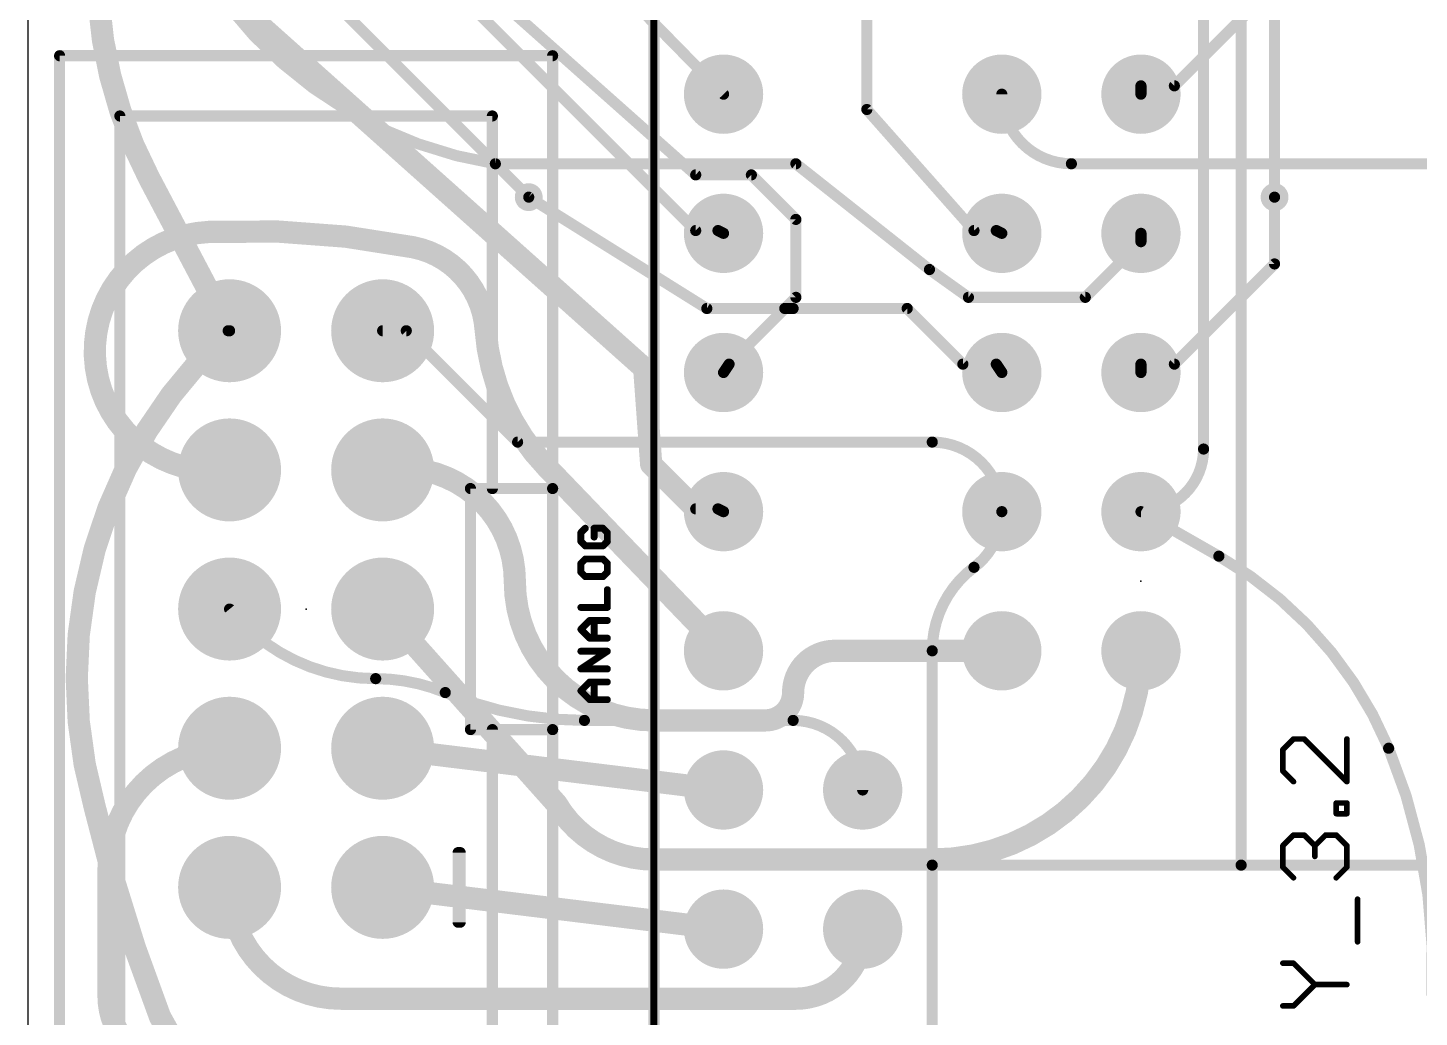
# Model space of a CAD drawing. Extents: x 0 to 40.9, y -0.1 to 59.7.
# Drawn here: x 0 to 25.4, y 9.82 to 27.88 of the extents above; entities that cross this region are included whole.
import ezdxf

# ---------------------------------------------------------------- set-up
doc = ezdxf.new("R2010")
doc.units = 0
for name, color, linetype in [('1', 22, 'CONTINUOUS'), ('16', 175, 'CONTINUOUS'), ('17', 82, 'CONTINUOUS'), ('18', 82, 'CONTINUOUS'), ('20', 7, 'CONTINUOUS'), ('21', 253, 'CONTINUOUS'), ('22', 253, 'CONTINUOUS'), ('23', 7, 'CONTINUOUS'), ('25', 253, 'CONTINUOUS'), ('51', 253, 'CONTINUOUS')]:
    doc.layers.add(name, color=color, linetype=linetype)

# ---------------------------------------------------------------- blocks, each defined once
blk = doc.blocks.new('RECT')
blk.add_solid([(-0.5, -0.5), (0.5, -0.5), (-0.5, 0.5), (0.5, 0.5)])
blk = doc.blocks.new('ROUNDP')
at = {"const_width": 0.5}
blk.add_lwpolyline([(0, -0.25, 1), (0, 0.25, 1), (0, -0.25)], format="xyb", dxfattribs=at)
blk = doc.blocks.new('ROUNDV')
at = {"const_width": 0.5}
blk.add_lwpolyline([(0, -0.25, 1), (0, 0.25, 1), (0, -0.25)], format="xyb", dxfattribs=at)

msp = doc.modelspace()

# ---------------------------------------------------------------- linework, layer by layer
at = {"layer": '1'}
for points, const_width in [([(3.8608, 32.512), (12.192, 24.1808)], 0.2032), ([(1.6256, 32.3088), (9.144, 24.7904)], 0.2032), ([(0.635, 31.1404), (11.2522, 21.6662)], 0.4064), ([(25.1968, 31.0896), (20.9296, 26.8224)], 0.2032), ([(8.5344, 28.448), (12.192, 25.1968)], 0.2032), ([(20.9296, 26.8224), (20.32, 26.8224)], 0.2032), ([(20.32, 26.8224), (20.32, 26.67)], 0.2032), ([(19.05, 25.4), (27.94, 25.4)], 0.2032), ([(12.192, 25.1968), (13.208, 25.1968)], 0.2032), ([(13.208, 25.1968), (14.0208, 24.384)], 0.2032), ([(22.7584, 24.7904), (22.7584, 23.5712)], 0.2032), ([(14.0208, 24.384), (14.0208, 22.9616)], 0.2032), ([(12.192, 24.1808), (12.5984, 24.1808)], 0.2032), ([(12.5984, 24.1808), (12.7, 24.13)], 0.2032), ([(22.7584, 23.5712), (20.9296, 21.7424)], 0.2032), ([(14.0208, 22.9616), (12.8016, 21.7424)], 0.2032), ([(11.2522, 21.6662), (11.3792, 19.9136)], 0.4064), ([(12.8016, 21.7424), (12.7, 21.59)], 0.2032), ([(20.9296, 21.7424), (20.32, 21.7424)], 0.2032), ([(20.32, 21.7424), (20.32, 21.59)], 0.2032), ([(12.7, 16.51), (9.4742, 19.8628)], 0.4064), ([(11.3792, 19.9136), (12.192, 19.1008)], 0.4064), ([(12.192, 19.1008), (12.5984, 19.1008)], 0.2032), ([(12.5984, 19.1008), (12.7, 19.05)], 0.2032), ([(20.32, 19.05), (21.7424, 18.2372)], 0.2032), ([(9.652, 13.716), (6.477, 17.272)], 0.4064), ([(17.78, 16.51), (14.732, 16.51)], 0.4064), ([(13.462, 15.24), (11.43, 15.24)], 0.4064), ([(1.4732, 10.2108), (1.4732, 12.5222)], 0.4064), ([(16.51, 12.7), (11.43, 12.7)], 0.4064), ([(12.7, 11.43), (6.477, 12.192)], 0.4064), ([(15.24, 11.43), (15.24, 11.3792)], 0.4064), ([(14.0208, 10.16), (5.715, 10.16)], 0.4064)]:
    msp.add_lwpolyline(points, dxfattribs=dict(at, const_width=const_width))
for points, const_width in [([(20.32, 26.8732, 1), (20.32, 26.7716)], 0.1016), ([(20.3708, 26.8224, 1), (20.2692, 26.8224)], 0.1016), ([(20.9296, 26.7716, 1), (20.9296, 26.8732)], 0.1016), ([(17.78, 26.67, 0.4142), (19.05, 25.4)], 0.2032), ([(17.8308, 26.67, 1), (17.7292, 26.67)], 0.1016), ([(20.2692, 26.67, 1), (20.3708, 26.67)], 0.1016), ([(20.8937, 26.8583, 1), (20.9655, 26.7865)], 0.1016), ([(19.05, 25.4508, 1), (19.05, 25.3492)], 0.1016), ([(19.05, 25.3492, 1), (19.05, 25.4508)], 0.1016), ([(12.192, 25.2476, 1), (12.192, 25.146)], 0.1016), ([(12.1583, 25.1588, 1), (12.2257, 25.2348)], 0.1016), ([(13.2439, 25.2327, 1), (13.1721, 25.1609)], 0.1016), ([(13.208, 25.146, 1), (13.208, 25.2476)], 0.1016), ([(22.8092, 24.7904, 1), (22.7076, 24.7904)], 0.1016), ([(9.1081, 24.7545, 1), (9.1799, 24.8263)], 0.1016), ([(14.0716, 24.384, 1), (13.97, 24.384)], 0.1016), ([(13.9849, 24.3481, 1), (14.0567, 24.4199)], 0.1016), ([(3.302, 24.1554, 1.0414), (3.683, 19.812)], 0.4064), ([(7.0358, 23.876, 0.0609), (3.302, 24.1554)], 0.4064), ([(3.2972, 24.2569, 1), (3.3068, 24.0539)], 0.2032), ([(3.3068, 24.0539, 1), (3.2972, 24.2569)], 0.2032), ([(12.192, 24.2316, 1), (12.192, 24.13)], 0.1016), ([(12.1561, 24.1449, 1), (12.2279, 24.2167)], 0.1016), ([(12.6211, 24.2262, 1), (12.5757, 24.1354)], 0.1016), ([(12.5984, 24.13, 1), (12.5984, 24.2316)], 0.1016), ([(12.6773, 24.0846, 1), (12.7227, 24.1754)], 0.1016), ([(8.3566, 22.3774, 0.3381), (7.0358, 23.876)], 0.4064), ([(7.0556, 23.9756, 1), (7.016, 23.7764)], 0.2032), ([(7.016, 23.7764, 1), (7.0556, 23.9756)], 0.2032), ([(22.7076, 23.5712, 1), (22.8092, 23.5712)], 0.1016), ([(22.7943, 23.5353, 1), (22.7225, 23.6071)], 0.1016), ([(13.97, 22.9616, 1), (14.0716, 22.9616)], 0.1016), ([(14.0567, 22.9257, 1), (13.9849, 22.9975)], 0.1016), ([(8.3566, 22.3774, 0.1757), (9.4742, 19.8628)], 0.4064), ([(8.4579, 22.3845, 1), (8.2553, 22.3703)], 0.2032), ([(8.2553, 22.3703, 1), (8.4579, 22.3845)], 0.2032), ([(11.3535, 21.6735, 1), (11.1509, 21.6589)], 0.2032), ([(11.1846, 21.5904, 1), (11.3198, 21.742)], 0.2032), ([(12.8439, 21.7142, 1), (12.7593, 21.7706)], 0.1016), ([(20.32, 21.7932, 1), (20.32, 21.6916)], 0.1016), ([(20.3708, 21.7424, 1), (20.2692, 21.7424)], 0.1016), ([(20.9296, 21.6916, 1), (20.9296, 21.7932)], 0.1016), ([(12.6577, 21.6182, 1), (12.7423, 21.5618)], 0.1016), ([(12.7657, 21.7783, 1), (12.8375, 21.7065)], 0.1016), ([(20.2692, 21.59, 1), (20.3708, 21.59)], 0.1016), ([(20.8937, 21.7783, 1), (20.9655, 21.7065)], 0.1016), ([(9.5474, 19.9332, 1), (9.401, 19.7924)], 0.2032), ([(11.451, 19.9854, 1), (11.3074, 19.8418)], 0.2032), ([(3.696, 19.7112, 1), (3.67, 19.9128)], 0.2032), ([(8.89, 17.78, 0.4652), (6.477, 19.812)], 0.4064), ([(6.4597, 19.9121, 1), (6.4943, 19.7119)], 0.2032), ([(9.401, 19.7924, 1), (9.5474, 19.9332)], 0.2032), ([(11.2779, 19.9063, 1), (11.4805, 19.9209)], 0.2032), ([(12.1202, 19.029, 1), (12.2638, 19.1726)], 0.2032), ([(12.192, 19.1516, 1), (12.192, 19.05)], 0.1016), ([(12.6211, 19.1462, 1), (12.5757, 19.0554)], 0.1016), ([(12.5984, 19.05, 1), (12.5984, 19.1516)], 0.1016), ([(12.6773, 19.0046, 1), (12.7227, 19.0954)], 0.1016), ([(20.3452, 19.0941, 1), (20.2948, 19.0059)], 0.1016), ([(24.8412, 14.732, 0.1653), (21.7424, 18.2372)], 0.2032), ([(21.7676, 18.2813, 1), (21.7172, 18.1931)], 0.1016), ([(21.7172, 18.1931, 1), (21.7676, 18.2813)], 0.1016), ([(8.89, 17.78, 0.4142), (11.43, 15.24)], 0.4064), ([(8.9916, 17.78, 1), (8.7884, 17.78)], 0.2032), ([(8.7884, 17.78, 1), (8.9916, 17.78)], 0.2032), ([(6.5528, 17.3397, 1), (6.4012, 17.2043)], 0.2032), ([(12.6268, 16.4396, 1), (12.7732, 16.5804)], 0.2032), ([(14.732, 16.51, 0.4142), (13.97, 15.748)], 0.4064), ([(14.732, 16.6116, 1), (14.732, 16.4084)], 0.2032), ([(14.732, 16.4084, 1), (14.732, 16.6116)], 0.2032), ([(16.51, 12.7, 0.4142), (20.32, 16.51)], 0.4064), ([(17.78, 16.4084, 1), (17.78, 16.6116)], 0.2032), ([(20.4216, 16.51, 1), (20.2184, 16.51)], 0.2032), ([(13.462, 15.24, 0.4142), (13.97, 15.748)], 0.4064), ([(14.0716, 15.748, 1), (13.8684, 15.748)], 0.2032), ([(13.8684, 15.748, 1), (14.0716, 15.748)], 0.2032), ([(11.43, 15.3416, 1), (11.43, 15.1384)], 0.2032), ([(11.43, 15.1384, 1), (11.43, 15.3416)], 0.2032), ([(13.462, 15.3416, 1), (13.462, 15.1384)], 0.2032), ([(13.462, 15.1384, 1), (13.462, 15.3416)], 0.2032), ([(3.683, 14.732, 0.4142), (1.4732, 12.5222)], 0.4064), ([(3.683, 14.6304, 1), (3.683, 14.8336)], 0.2032), ([(25.6286, 10.2108, 0.1124), (24.8412, 14.732)], 0.2032), ([(24.8881, 14.7516, 1), (24.7943, 14.7124)], 0.1016), ([(24.7943, 14.7124, 1), (24.8881, 14.7516)], 0.1016), ([(9.652, 13.716, 0.2656), (11.43, 12.7)], 0.4064), ([(9.7395, 13.7676, 1), (9.5645, 13.6644)], 0.2032), ([(9.5762, 13.6483, 1), (9.7278, 13.7837)], 0.2032), ([(1.5748, 12.5222, 1), (1.3716, 12.5222)], 0.2032), ([(11.43, 12.8016, 1), (11.43, 12.5984)], 0.2032), ([(11.43, 12.5984, 1), (11.43, 12.8016)], 0.2032), ([(16.51, 12.8016, 1), (16.51, 12.5984)], 0.2032), ([(16.51, 12.5984, 1), (16.51, 12.8016)], 0.2032), ([(1.3716, 12.5222, 1), (1.5748, 12.5222)], 0.2032), ([(3.683, 12.192, 0.4142), (5.715, 10.16)], 0.4064), ([(3.7846, 12.192, 1), (3.5814, 12.192)], 0.2032), ([(6.4893, 12.2928, 1), (6.4647, 12.0912)], 0.2032), ([(12.6877, 11.3292, 1), (12.7123, 11.5308)], 0.2032), ([(14.0208, 10.16, 0.4142), (15.24, 11.3792)], 0.4064), ([(15.3416, 11.43, 1), (15.1384, 11.43)], 0.2032), ([(15.3416, 11.3792, 1), (15.1384, 11.3792)], 0.2032), ([(15.1384, 11.3792, 1), (15.3416, 11.3792)], 0.2032), ([(1.4732, 10.2108, 0.4142), (2.794, 8.89)], 0.4064), ([(1.5748, 10.2108, 1), (1.3716, 10.2108)], 0.2032), ([(1.3716, 10.2108, 1), (1.5748, 10.2108)], 0.2032), ([(5.715, 10.2616, 1), (5.715, 10.0584)], 0.2032), ([(5.715, 10.0584, 1), (5.715, 10.2616)], 0.2032), ([(14.0208, 10.2616, 1), (14.0208, 10.0584)], 0.2032), ([(14.0208, 10.0584, 1), (14.0208, 10.2616)], 0.2032)]:
    msp.add_lwpolyline(points, format="xyb", dxfattribs=dict(at, const_width=const_width))
at = {"layer": '16'}
for points, const_width in [([(2.8194, 46.5836, 0.1179), (1.3716, 27.6606)], 0.4064), ([(2.032, 33.02, 0.3687), (8.5344, 25.4)], 0.2032), ([(1.3716, 27.6606, 0.0819), (2.2098, 25.146)], 0.4064), ([(1.4719, 27.6766, 1), (1.2713, 27.6446)], 0.2032), ([(1.2713, 27.6446, 1), (1.4719, 27.6766)], 0.2032), ([(12.6637, 26.6344, 1), (12.7363, 26.7056)], 0.1016), ([(15.3542, 26.4243, 1), (15.2782, 26.3569)], 0.1016), ([(15.2654, 26.3906, 1), (15.367, 26.3906)], 0.1016), ([(8.5344, 25.4508, 1), (8.5344, 25.3492)], 0.1016), ([(8.5264, 25.3498, 1), (8.5424, 25.4502)], 0.1016), ([(14.0523, 25.4398, 1), (13.9893, 25.3602)], 0.1016), ([(14.0208, 25.3492, 1), (14.0208, 25.4508)], 0.1016), ([(2.2997, 25.1934, 1), (2.1199, 25.0986)], 0.2032), ([(2.1199, 25.0986, 1), (2.2997, 25.1934)], 0.2032), ([(9.1709, 24.8335, 1), (9.1171, 24.7473)], 0.1016), ([(22.7076, 24.7904, 1), (22.8092, 24.7904)], 0.1016), ([(17.272, 24.2316, 1), (17.272, 24.13)], 0.1016), ([(17.234, 24.1471, 1), (17.31, 24.2145)], 0.1016), ([(17.7011, 24.2262, 1), (17.6557, 24.1354)], 0.1016), ([(17.6784, 24.13, 1), (17.6784, 24.2316)], 0.1016), ([(17.7573, 24.0846, 1), (17.8027, 24.1754)], 0.1016), ([(20.3708, 24.13, 1), (20.2692, 24.13)], 0.1016), ([(20.2692, 23.9776, 1), (20.3708, 23.9776)], 0.1016), ([(20.3559, 23.9417, 1), (20.2841, 24.0135)], 0.1016), ([(16.4887, 23.5109, 1), (16.4297, 23.4283)], 0.1016), ([(16.4277, 23.4298, 1), (16.4907, 23.5094)], 0.1016), ([(12.3952, 22.8092, 1), (12.3952, 22.7076)], 0.1016), ([(13.8176, 22.8092, 1), (13.8176, 22.7076)], 0.1016), ([(13.97, 22.8092, 1), (13.97, 22.7076)], 0.1016), ([(13.97, 22.7076, 1), (13.97, 22.8092)], 0.1016), ([(13.97, 22.7076, 1), (13.97, 22.8092)], 0.1016), ([(16.0887, 22.7943, 1), (16.0169, 22.7225)], 0.1016), ([(16.0528, 22.7076, 1), (16.0528, 22.8092)], 0.1016), ([(17.1704, 23.0124, 1), (17.1704, 22.9108)], 0.1016), ([(17.1409, 22.9203, 1), (17.1999, 23.0029)], 0.1016), ([(19.2681, 22.9975, 1), (19.3399, 22.9257)], 0.1016), ([(19.304, 22.9108, 1), (19.304, 23.0124)], 0.1016), ([(12.3683, 22.7153, 1), (12.4221, 22.8015)], 0.1016), ([(3.683, 22.352, 0.2836), (1.2192, 13.6652)], 0.4064), ([(3.5931, 22.3046, 1), (3.7729, 22.3994)], 0.2032), ([(3.7516, 22.2771, 1), (3.6144, 22.4269)], 0.2032), ([(3.6576, 22.4028, 1), (3.6576, 22.3012)], 0.1016), ([(3.683, 22.3012, 1), (3.683, 22.4028)], 0.1016), ([(6.477, 22.4028, 1), (6.477, 22.3012)], 0.1016), ([(6.9447, 22.3879, 1), (6.8729, 22.3161)], 0.1016), ([(6.9088, 22.3012, 1), (6.9088, 22.4028)], 0.1016), ([(17.0688, 21.7932, 1), (17.0688, 21.6916)], 0.1016), ([(17.7207, 21.7706, 1), (17.6361, 21.7142)], 0.1016), ([(17.6784, 21.6916, 1), (17.6784, 21.7932)], 0.1016), ([(17.0329, 21.7065, 1), (17.1047, 21.7783)], 0.1016), ([(17.7377, 21.5618, 1), (17.8223, 21.6182)], 0.1016), ([(8.9408, 20.3708, 1), (8.9408, 20.2692)], 0.1016), ([(8.9049, 20.2841, 1), (8.9767, 20.3559)], 0.1016), ([(17.78, 19.05, 0.4142), (16.51, 20.32)], 0.2032), ([(16.51, 20.3708, 1), (16.51, 20.2692)], 0.1016), ([(16.51, 20.2692, 1), (16.51, 20.3708)], 0.1016), ([(20.32, 19.05, 0.4142), (21.463, 20.193)], 0.2032), ([(21.5138, 20.193, 1), (21.4122, 20.193)], 0.1016), ([(21.4122, 20.193, 1), (21.5138, 20.193)], 0.1016), ([(17.272, 18.034, 0.2361), (17.78, 19.05)], 0.2032), ([(17.8308, 19.05, 1), (17.7292, 19.05)], 0.1016), ([(17.7292, 19.05, 1), (17.8308, 19.05)], 0.1016), ([(20.32, 19.1008, 1), (20.32, 18.9992)], 0.1016), ([(17.272, 18.034, 0.2361), (16.51, 16.51)], 0.2032), ([(17.2415, 18.0746, 1), (17.3025, 17.9934)], 0.1016), ([(17.3025, 17.9934, 1), (17.2415, 18.0746)], 0.1016), ([(3.683, 17.272, 0.2259), (6.35, 16.002)], 0.2032), ([(3.7224, 17.304, 1), (3.6436, 17.24)], 0.1016), ([(16.5608, 16.51, 1), (16.4592, 16.51)], 0.1016), ([(16.4592, 16.51, 1), (16.5608, 16.51)], 0.1016), ([(7.62, 15.748, 0.099), (6.35, 16.002)], 0.2032), ([(6.35, 16.0528, 1), (6.35, 15.9512)], 0.1016), ([(6.35, 15.9512, 1), (6.35, 16.0528)], 0.1016), ([(7.62, 15.748, 0.099), (10.16, 15.24)], 0.2032), ([(7.6395, 15.7949, 1), (7.6005, 15.7011)], 0.1016), ([(7.6005, 15.7011, 1), (7.6395, 15.7949)], 0.1016), ([(10.16, 15.2908, 1), (10.16, 15.1892)], 0.1016), ([(10.16, 15.1892, 1), (10.16, 15.2908)], 0.1016), ([(15.24, 13.97, 0.4142), (13.97, 15.24)], 0.2032), ([(13.97, 15.2908, 1), (13.97, 15.1892)], 0.1016), ([(13.97, 15.1892, 1), (13.97, 15.2908)], 0.1016), ([(6.4893, 14.8328, 1), (6.4647, 14.6312)], 0.2032), ([(12.6877, 13.8692, 1), (12.7123, 14.0708)], 0.2032), ([(15.1892, 13.97, 1), (15.2908, 13.97)], 0.1016), ([(1.2192, 13.6652, 0.0356), (2.413, 9.8298)], 0.4064), ([(1.3181, 13.6884, 1), (1.1203, 13.642)], 0.2032), ([(1.1215, 13.6375, 1), (1.3169, 13.6929)], 0.2032), ([(16.5608, 12.5984, 1), (16.4592, 12.5984)], 0.1016), ([(16.51, 12.6492, 1), (16.51, 12.5476)], 0.1016), ([(22.1488, 12.6492, 1), (22.1488, 12.5476)], 0.1016), ([(22.1488, 12.5476, 1), (22.1488, 12.6492)], 0.1016), ([(16.4592, 12.5984, 1), (16.5608, 12.5984)], 0.1016), ([(22.098, 12.5984, 1), (22.1996, 12.5984)], 0.1016), ([(2.413, 9.8298, 0.017), (4.7244, 5.8928)], 0.4064), ([(2.5023, 9.8782, 1), (2.3237, 9.7814)], 0.2032), ([(2.3184, 9.7928, 1), (2.5076, 9.8668)], 0.2032)]:
    msp.add_lwpolyline(points, format="xyb", dxfattribs=dict(at, const_width=const_width))
for points, const_width in [([(12.7, 26.67), (6.477, 33.02)], 0.2032), ([(22.1488, 33.1216), (22.1488, 12.5984)], 0.2032), ([(22.7584, 31.6992), (22.7584, 24.7904)], 0.2032), ([(21.463, 20.193), (21.463, 29.972)], 0.2032), ([(15.3162, 29.2354), (15.3162, 26.3906)], 0.2032), ([(15.3162, 26.3906), (17.272, 24.1808)], 0.2032), ([(8.5344, 25.4), (14.0208, 25.4)], 0.2032), ([(16.4592, 23.4696), (14.0208, 25.4)], 0.2032), ([(3.683, 22.352), (2.2098, 25.146)], 0.4064), ([(12.3952, 22.7584), (9.144, 24.7904)], 0.2032), ([(17.272, 24.1808), (17.6784, 24.1808)], 0.2032), ([(17.6784, 24.1808), (17.78, 24.13)], 0.2032), ([(20.32, 23.9776), (20.32, 24.13)], 0.2032), ([(19.304, 22.9616), (20.32, 23.9776)], 0.2032), ([(16.4592, 23.4696), (17.1704, 22.9616)], 0.2032), ([(13.97, 22.7584), (12.3952, 22.7584)], 0.2032), ([(13.8176, 22.7584), (13.97, 22.7584)], 0.2032), ([(13.97, 22.7584), (16.0528, 22.7584)], 0.2032), ([(16.0528, 22.7584), (17.0688, 21.7424)], 0.2032), ([(17.1704, 22.9616), (19.304, 22.9616)], 0.2032), ([(3.6576, 22.352), (3.683, 22.352)], 0.2032), ([(6.9088, 22.352), (6.477, 22.352)], 0.2032), ([(8.9408, 20.32), (6.9088, 22.352)], 0.2032), ([(17.0688, 21.7424), (17.6784, 21.7424)], 0.2032), ([(17.6784, 21.7424), (17.78, 21.59)], 0.2032), ([(8.9408, 20.32), (16.51, 20.32)], 0.2032), ([(16.51, 12.5984), (16.51, 16.51)], 0.2032), ([(13.97, 15.24), (10.16, 15.24)], 0.2032), ([(12.7, 13.97), (6.477, 14.732)], 0.4064), ([(16.51, 12.5984), (16.51, 7.62)], 0.2032), ([(22.1488, 12.5984), (16.51, 12.5984)], 0.2032), ([(28.2448, 12.5984), (22.1488, 12.5984)], 0.2032)]:
    msp.add_lwpolyline(points, dxfattribs=dict(at, const_width=const_width))
at = {"layer": '20'}
msp.add_line((0, 59.68), (0, 0), dxfattribs=at)
at = {"layer": '21', "const_width": 0.2032}
for points in [[(11.43, 0), (11.43, 35.56)], [(0.58, 7.172), (0.58, 27.372)], [(0.58, 27.372), (9.58, 27.372)], [(9.58, 27.372), (9.58, 19.472)], [(8.08, 15.072), (8.08, 19.472)], [(8.08, 19.472), (9.58, 19.472)], [(9.58, 19.472), (9.58, 15.072)], [(9.58, 15.072), (8.08, 15.072)], [(9.58, 15.072), (9.58, 7.172)], [(7.855, 11.557), (7.855, 12.827)]]:
    msp.add_lwpolyline(points, dxfattribs=at)
at = {"layer": '21', "const_width": 0.1016}
for points in [[(0.6308, 27.372, 1), (0.5292, 27.372)], [(0.58, 27.4228, 1), (0.58, 27.3212)], [(9.6308, 27.372, 1), (9.5292, 27.372)], [(9.58, 27.3212, 1), (9.58, 27.4228)], [(8.1308, 19.472, 1), (8.0292, 19.472)], [(8.08, 19.5228, 1), (8.08, 19.4212)], [(9.6308, 19.472, 1), (9.5292, 19.472)], [(9.58, 19.4212, 1), (9.58, 19.5228)], [(9.5292, 19.472, 1), (9.6308, 19.472)], [(8.08, 15.1228, 1), (8.08, 15.0212)], [(8.0292, 15.072, 1), (8.1308, 15.072)], [(9.6308, 15.072, 1), (9.5292, 15.072)], [(9.5292, 15.072, 1), (9.6308, 15.072)], [(9.58, 15.0212, 1), (9.58, 15.1228)], [(7.9058, 12.827, 1), (7.8042, 12.827)], [(7.8042, 11.557, 1), (7.9058, 11.557)]]:
    msp.add_lwpolyline(points, format="xyb", dxfattribs=at)
at = {"layer": '22', "const_width": 0.2032}
msp.add_lwpolyline([(7.893, 11.557), (7.893, 12.827)], dxfattribs=at)
at = {"layer": '22', "const_width": 0.1016}
for points in [[(7.9438, 12.827, 1), (7.8422, 12.827)], [(7.8422, 11.557, 1), (7.9438, 11.557)]]:
    msp.add_lwpolyline(points, format="xyb", dxfattribs=at)
at = {"layer": '23'}
for p in [(20.32, 17.78), (5.08, 17.272)]:
    msp.add_point(p, dxfattribs=at)
at = {"layer": '25'}
for points, const_width in [([(10.1766, 18.7472), (10.0961, 18.6667)], 0.127), ([(10.4986, 18.7472), (10.3376, 18.7472)], 0.127), ([(10.3376, 18.7472), (10.3376, 18.5862)], 0.127), ([(10.5791, 18.6667), (10.4986, 18.7472)], 0.127), ([(10.0961, 18.6667), (10.0961, 18.5057)], 0.127), ([(10.0961, 18.5057), (10.1766, 18.4252)], 0.127), ([(10.4986, 18.4252), (10.5791, 18.5057)], 0.127), ([(10.5791, 18.5057), (10.5791, 18.6667)], 0.127), ([(10.1766, 18.4252), (10.4986, 18.4252)], 0.127), ([(10.1766, 18.1859), (10.0961, 18.1054)], 0.127), ([(10.0961, 18.1054), (10.0961, 17.9444)], 0.127), ([(10.4986, 18.1859), (10.1766, 18.1859)], 0.127), ([(10.5791, 18.1054), (10.4986, 18.1859)], 0.127), ([(10.5791, 17.9444), (10.5791, 18.1054)], 0.127), ([(10.0961, 17.9444), (10.1766, 17.8639)], 0.127), ([(10.1766, 17.8639), (10.4986, 17.8639)], 0.127), ([(10.4986, 17.8639), (10.5791, 17.9444)], 0.127), ([(10.5791, 17.3026), (10.5791, 17.6246)], 0.127), ([(10.0961, 17.3026), (10.5791, 17.3026)], 0.127), ([(10.0961, 16.9023), (10.2571, 17.0633)], 0.127), ([(10.2571, 17.0633), (10.5791, 17.0633)], 0.127), ([(10.3376, 16.7413), (10.3376, 17.0633)], 0.127), ([(10.2571, 16.7413), (10.0961, 16.9023)], 0.127), ([(10.5791, 16.7413), (10.2571, 16.7413)], 0.127), ([(10.0961, 16.1799), (10.5791, 16.5019)], 0.127), ([(10.5791, 16.5019), (10.0961, 16.5019)], 0.127), ([(10.5791, 16.1799), (10.0961, 16.1799)], 0.127), ([(10.0961, 15.7796), (10.2571, 15.9406)], 0.127), ([(10.2571, 15.9406), (10.5791, 15.9406)], 0.127), ([(10.3376, 15.6186), (10.3376, 15.9406)], 0.127), ([(10.2571, 15.6186), (10.0961, 15.7796)], 0.127), ([(10.5791, 15.6186), (10.2571, 15.6186)], 0.127), ([(23.1047, 14.901), (22.9098, 14.7061)], 0.1016), ([(22.9098, 14.7061), (22.9098, 14.3163)], 0.1016), ([(23.2996, 14.901), (23.1047, 14.901)], 0.1016), ([(24.0792, 14.1214), (23.2996, 14.901)], 0.1016), ([(24.0792, 14.901), (24.0792, 14.1214)], 0.1016), ([(22.9098, 14.3163), (23.1047, 14.1214)], 0.1016), ([(23.8843, 13.5367), (23.8843, 13.7316)], 0.1016), ([(23.8843, 13.7316), (24.0792, 13.7316)], 0.1016), ([(24.0792, 13.7316), (24.0792, 13.5367)], 0.1016), ([(24.0792, 13.5367), (23.8843, 13.5367)], 0.1016), ([(22.9098, 12.952), (23.1047, 13.1469)], 0.1016), ([(22.9098, 12.5622), (22.9098, 12.952)], 0.1016), ([(23.1047, 13.1469), (23.2996, 13.1469)], 0.1016), ([(23.2996, 13.1469), (23.4945, 12.952)], 0.1016), ([(23.4945, 12.952), (23.6894, 13.1469)], 0.1016), ([(23.4945, 12.952), (23.4945, 12.7571)], 0.1016), ([(23.6894, 13.1469), (23.8843, 13.1469)], 0.1016), ([(23.8843, 13.1469), (24.0792, 12.952)], 0.1016), ([(24.0792, 12.952), (24.0792, 12.5622)], 0.1016), ([(23.1047, 12.3673), (22.9098, 12.5622)], 0.1016), ([(24.0792, 12.5622), (23.8843, 12.3673)], 0.1016), ([(24.2741, 11.1979), (24.2741, 11.9775)], 0.1016), ([(23.1047, 10.8081), (22.9098, 10.8081)], 0.1016), ([(23.4945, 10.4183), (23.1047, 10.8081)], 0.1016), ([(23.1047, 10.0285), (23.4945, 10.4183)], 0.1016), ([(23.4945, 10.4183), (24.0792, 10.4183)], 0.1016), ([(22.9098, 10.0285), (23.1047, 10.0285)], 0.1016)]:
    msp.add_lwpolyline(points, dxfattribs=dict(at, const_width=const_width))
for points, const_width in [([(10.199, 18.7247, 1), (10.1541, 18.7696)], 0.0635), ([(10.3693, 18.7472, 1), (10.3058, 18.7472)], 0.0635), ([(10.3376, 18.7789, 1), (10.3376, 18.7154)], 0.0635), ([(10.5211, 18.7696, 1), (10.4761, 18.7247)], 0.0635), ([(10.4986, 18.7154, 1), (10.4986, 18.7789)], 0.0635), ([(10.1278, 18.6667, 1), (10.0643, 18.6667)], 0.0635), ([(10.0736, 18.6891, 1), (10.1185, 18.6442)], 0.0635), ([(10.1185, 18.5281, 1), (10.0736, 18.4832)], 0.0635), ([(10.3058, 18.5862, 1), (10.3693, 18.5862)], 0.0635), ([(10.6109, 18.6667, 1), (10.5473, 18.6667)], 0.0635), ([(10.5566, 18.6442, 1), (10.6016, 18.6891)], 0.0635), ([(10.6016, 18.4832, 1), (10.5566, 18.5281)], 0.0635), ([(10.0643, 18.5057, 1), (10.1278, 18.5057)], 0.0635), ([(10.1766, 18.4569, 1), (10.1766, 18.3934)], 0.0635), ([(10.1541, 18.4027, 1), (10.199, 18.4476)], 0.0635), ([(10.4761, 18.4476, 1), (10.5211, 18.4027)], 0.0635), ([(10.4986, 18.3934, 1), (10.4986, 18.4569)], 0.0635), ([(10.5473, 18.5057, 1), (10.6109, 18.5057)], 0.0635), ([(10.1278, 18.1054, 1), (10.0643, 18.1054)], 0.0635), ([(10.0736, 18.1278, 1), (10.1185, 18.0829)], 0.0635), ([(10.1766, 18.2176, 1), (10.1766, 18.1541)], 0.0635), ([(10.199, 18.1634, 1), (10.1541, 18.2083)], 0.0635), ([(10.5211, 18.2083, 1), (10.4761, 18.1634)], 0.0635), ([(10.4986, 18.1541, 1), (10.4986, 18.2176)], 0.0635), ([(10.6109, 18.1054, 1), (10.5473, 18.1054)], 0.0635), ([(10.5566, 18.0829, 1), (10.6016, 18.1278)], 0.0635), ([(10.0643, 17.9444, 1), (10.1278, 17.9444)], 0.0635), ([(10.1185, 17.9668, 1), (10.0736, 17.9219)], 0.0635), ([(10.1766, 17.8956, 1), (10.1766, 17.8321)], 0.0635), ([(10.1541, 17.8414, 1), (10.199, 17.8863)], 0.0635), ([(10.4761, 17.8863, 1), (10.5211, 17.8414)], 0.0635), ([(10.4986, 17.8321, 1), (10.4986, 17.8956)], 0.0635), ([(10.5473, 17.9444, 1), (10.6109, 17.9444)], 0.0635), ([(10.6016, 17.9219, 1), (10.5566, 17.9668)], 0.0635), ([(10.6109, 17.6246, 1), (10.5473, 17.6246)], 0.0635), ([(10.0961, 17.3343, 1), (10.0961, 17.2708)], 0.0635), ([(10.5473, 17.3026, 1), (10.6109, 17.3026)], 0.0635), ([(10.5791, 17.2708, 1), (10.5791, 17.3343)], 0.0635), ([(10.2571, 17.095, 1), (10.2571, 17.0315)], 0.0635), ([(10.2795, 17.0408, 1), (10.2346, 17.0857)], 0.0635), ([(10.3693, 17.0633, 1), (10.3058, 17.0633)], 0.0635), ([(10.5791, 17.0315, 1), (10.5791, 17.095)], 0.0635), ([(10.1185, 16.9247, 1), (10.0736, 16.8798)], 0.0635), ([(10.0736, 16.9247, 1), (10.1185, 16.8798)], 0.0635), ([(10.2571, 16.773, 1), (10.2571, 16.7095)], 0.0635), ([(10.2346, 16.7188, 1), (10.2795, 16.7637)], 0.0635), ([(10.3058, 16.7413, 1), (10.3693, 16.7413)], 0.0635), ([(10.5791, 16.7095, 1), (10.5791, 16.773)], 0.0635), ([(10.0961, 16.5337, 1), (10.0961, 16.4702)], 0.0635), ([(10.5967, 16.4755, 1), (10.5615, 16.5284)], 0.0635), ([(10.5791, 16.4702, 1), (10.5791, 16.5337)], 0.0635), ([(10.0961, 16.2117, 1), (10.0961, 16.1482)], 0.0635), ([(10.0785, 16.2064, 1), (10.1137, 16.1535)], 0.0635), ([(10.2571, 15.9724, 1), (10.2571, 15.9089)], 0.0635), ([(10.2795, 15.9182, 1), (10.2346, 15.9631)], 0.0635), ([(10.3693, 15.9406, 1), (10.3058, 15.9406)], 0.0635), ([(10.5791, 16.1482, 1), (10.5791, 16.2117)], 0.0635), ([(10.5791, 15.9089, 1), (10.5791, 15.9724)], 0.0635), ([(10.1185, 15.8021, 1), (10.0736, 15.7572)], 0.0635), ([(10.0736, 15.8021, 1), (10.1185, 15.7572)], 0.0635), ([(10.2571, 15.6504, 1), (10.2571, 15.5869)], 0.0635), ([(10.2346, 15.5962, 1), (10.2795, 15.6411)], 0.0635), ([(10.3058, 15.6186, 1), (10.3693, 15.6186)], 0.0635), ([(10.5791, 15.5869, 1), (10.5791, 15.6504)], 0.0635), ([(22.9352, 14.7061, 1), (22.8844, 14.7061)], 0.0508), ([(22.8918, 14.724, 1), (22.9278, 14.6881)], 0.0508), ([(23.1047, 14.9264, 1), (23.1047, 14.8756)], 0.0508), ([(23.1227, 14.883, 1), (23.0867, 14.9189)], 0.0508), ([(23.3176, 14.9189, 1), (23.2816, 14.883)], 0.0508), ([(23.2996, 14.8756, 1), (23.2996, 14.9264)], 0.0508), ([(24.1046, 14.901, 1), (24.0538, 14.901)], 0.0508), ([(22.9278, 14.3342, 1), (22.8918, 14.2983)], 0.0508), ([(22.8844, 14.3163, 1), (22.9352, 14.3163)], 0.0508), ([(23.0867, 14.1034, 1), (23.1227, 14.1393)], 0.0508), ([(24.0538, 14.1214, 1), (24.1046, 14.1214)], 0.0508), ([(24.0612, 14.1034, 1), (24.0972, 14.1393)], 0.0508), ([(23.9097, 13.7316, 1), (23.8589, 13.7316)], 0.0508), ([(23.8843, 13.757, 1), (23.8843, 13.7062)], 0.0508), ([(24.1046, 13.7316, 1), (24.0538, 13.7316)], 0.0508), ([(24.0792, 13.7062, 1), (24.0792, 13.757)], 0.0508), ([(23.8843, 13.5621, 1), (23.8843, 13.5113)], 0.0508), ([(23.8589, 13.5367, 1), (23.9097, 13.5367)], 0.0508), ([(24.0538, 13.5367, 1), (24.1046, 13.5367)], 0.0508), ([(24.0792, 13.5113, 1), (24.0792, 13.5621)], 0.0508), ([(22.9352, 12.952, 1), (22.8844, 12.952)], 0.0508), ([(22.8918, 12.9699, 1), (22.9278, 12.934)], 0.0508), ([(23.1047, 13.1723, 1), (23.1047, 13.1215)], 0.0508), ([(23.1227, 13.1289, 1), (23.0867, 13.1648)], 0.0508), ([(23.3176, 13.1648, 1), (23.2816, 13.1289)], 0.0508), ([(23.2996, 13.1215, 1), (23.2996, 13.1723)], 0.0508), ([(23.5199, 12.952, 1), (23.4691, 12.952)], 0.0508), ([(23.4765, 12.9699, 1), (23.5125, 12.934)], 0.0508), ([(23.4765, 12.934, 1), (23.5125, 12.9699)], 0.0508), ([(23.6894, 13.1723, 1), (23.6894, 13.1215)], 0.0508), ([(23.7074, 13.1289, 1), (23.6714, 13.1648)], 0.0508), ([(23.9023, 13.1648, 1), (23.8663, 13.1289)], 0.0508), ([(23.8843, 13.1215, 1), (23.8843, 13.1723)], 0.0508), ([(24.1046, 12.952, 1), (24.0538, 12.952)], 0.0508), ([(24.0612, 12.934, 1), (24.0972, 12.9699)], 0.0508), ([(23.4691, 12.7571, 1), (23.5199, 12.7571)], 0.0508), ([(22.9278, 12.5801, 1), (22.8918, 12.5442)], 0.0508), ([(22.8844, 12.5622, 1), (22.9352, 12.5622)], 0.0508), ([(24.0538, 12.5622, 1), (24.1046, 12.5622)], 0.0508), ([(24.0972, 12.5442, 1), (24.0612, 12.5801)], 0.0508), ([(23.0867, 12.3493, 1), (23.1227, 12.3852)], 0.0508), ([(23.8663, 12.3852, 1), (23.9023, 12.3493)], 0.0508), ([(24.2995, 11.9775, 1), (24.2487, 11.9775)], 0.0508), ([(24.2487, 11.1979, 1), (24.2995, 11.1979)], 0.0508), ([(22.9098, 10.8335, 1), (22.9098, 10.7827)], 0.0508), ([(23.1227, 10.826, 1), (23.0867, 10.7901)], 0.0508), ([(23.1047, 10.7827, 1), (23.1047, 10.8335)], 0.0508), ([(23.4945, 10.4437, 1), (23.4945, 10.3929)], 0.0508), ([(23.5125, 10.4003, 1), (23.4765, 10.4362)], 0.0508), ([(23.4765, 10.4003, 1), (23.5125, 10.4362)], 0.0508), ([(24.0792, 10.3929, 1), (24.0792, 10.4437)], 0.0508), ([(22.9098, 10.0539, 1), (22.9098, 10.0031)], 0.0508), ([(23.0867, 10.0465, 1), (23.1227, 10.0105)], 0.0508), ([(23.1047, 10.0031, 1), (23.1047, 10.0539)], 0.0508)]:
    msp.add_lwpolyline(points, format="xyb", dxfattribs=dict(at, const_width=const_width))
at = {"layer": '51'}
for points, const_width in [([(11.43, 0), (11.43, 35.56)], 0.127), ([(1.68, 8.272), (1.68, 26.272)], 0.2032), ([(8.48, 26.272), (1.68, 26.272)], 0.2032), ([(8.48, 26.272), (8.48, 19.472)], 0.2032), ([(8.48, 8.272), (8.48, 15.072)], 0.2032)]:
    msp.add_lwpolyline(points, dxfattribs=dict(at, const_width=const_width))
at = {"layer": '51', "const_width": 0.1016}
for points in [[(1.7308, 26.272, 1), (1.6292, 26.272)], [(1.68, 26.3228, 1), (1.68, 26.2212)], [(8.5308, 26.272, 1), (8.4292, 26.272)], [(8.48, 26.2212, 1), (8.48, 26.3228)], [(8.4292, 19.472, 1), (8.5308, 19.472)], [(8.5308, 15.072, 1), (8.4292, 15.072)]]:
    msp.add_lwpolyline(points, format="xyb", dxfattribs=at)

# ---------------------------------------------------------------- block references
at = {"layer": '17'}
for p, xscale, yscale, rotation in [((12.7, 26.67), 1.4478, 1.4478, 180), ((12.7, 26.67), 1.4478, 1.4478, 180), ((17.78, 26.67), 1.4478, 1.4478, 180), ((17.78, 26.67), 1.4478, 1.4478, 180), ((20.32, 26.67), 1.4478, 1.4478, 180), ((20.32, 26.67), 1.4478, 1.4478, 180), ((12.7, 24.13), 1.4478, 1.4478, 180), ((12.7, 24.13), 1.4478, 1.4478, 180), ((17.78, 24.13), 1.4478, 1.4478, 180), ((17.78, 24.13), 1.4478, 1.4478, 180), ((20.32, 24.13), 1.4478, 1.4478, 180), ((20.32, 24.13), 1.4478, 1.4478, 180), ((3.683, 22.352), 1.8796, 1.8796, 90), ((3.683, 22.352), 1.8796, 1.8796, 90), ((6.477, 22.352), 1.8796, 1.8796, 90), ((6.477, 22.352), 1.8796, 1.8796, 90), ((12.7, 21.59), 1.4478, 1.4478, 180), ((12.7, 21.59), 1.4478, 1.4478, 180), ((17.78, 21.59), 1.4478, 1.4478, 180), ((17.78, 21.59), 1.4478, 1.4478, 180), ((20.32, 21.59), 1.4478, 1.4478, 180), ((20.32, 21.59), 1.4478, 1.4478, 180), ((3.683, 19.812), 1.8796, 1.8796, 90), ((3.683, 19.812), 1.8796, 1.8796, 90), ((6.477, 19.812), 1.8796, 1.8796, 90), ((6.477, 19.812), 1.8796, 1.8796, 90), ((12.7, 19.05), 1.4478, 1.4478, 180), ((12.7, 19.05), 1.4478, 1.4478, 180), ((17.78, 19.05), 1.4478, 1.4478, 180), ((17.78, 19.05), 1.4478, 1.4478, 180), ((20.32, 19.05), 1.4478, 1.4478, 180), ((20.32, 19.05), 1.4478, 1.4478, 180), ((3.683, 17.272), 1.8796, 1.8796, 90), ((3.683, 17.272), 1.8796, 1.8796, 90), ((6.477, 17.272), 1.8796, 1.8796, 90), ((6.477, 17.272), 1.8796, 1.8796, 90), ((12.7, 16.51), 1.4478, 1.4478, 180), ((12.7, 16.51), 1.4478, 1.4478, 180), ((17.78, 16.51), 1.4478, 1.4478, 180), ((17.78, 16.51), 1.4478, 1.4478, 180), ((20.32, 16.51), 1.4478, 1.4478, 180), ((20.32, 16.51), 1.4478, 1.4478, 180), ((3.683, 14.732), 1.8796, 1.8796, 90), ((3.683, 14.732), 1.8796, 1.8796, 90), ((6.477, 14.732), 1.8796, 1.8796, 90), ((6.477, 14.732), 1.8796, 1.8796, 90), ((12.7, 13.97), 1.4478, 1.4478, 180), ((12.7, 13.97), 1.4478, 1.4478, 180), ((15.24, 13.97), 1.4478, 1.4478, 180), ((15.24, 13.97), 1.4478, 1.4478, 180), ((3.683, 12.192), 1.8796, 1.8796, 90), ((3.683, 12.192), 1.8796, 1.8796, 90), ((6.477, 12.192), 1.8796, 1.8796, 90), ((6.477, 12.192), 1.8796, 1.8796, 90), ((12.7, 11.43), 1.4478, 1.4478, 180), ((12.7, 11.43), 1.4478, 1.4478, 180), ((15.24, 11.43), 1.4478, 1.4478, 180), ((15.24, 11.43), 1.4478, 1.4478, 180)]:
    msp.add_blockref('ROUNDP', p, dxfattribs=dict(at, xscale=xscale, yscale=yscale, rotation=rotation))
at = {"layer": '18', "xscale": 0.508, "yscale": 0.508}
for p in [(9.144, 24.7904), (9.144, 24.7904), (22.7584, 24.7904), (22.7584, 24.7904)]:
    msp.add_blockref('ROUNDV', p, dxfattribs=at)
at = {"layer": '51', "xscale": 0.508, "yscale": 0.508, "rotation": 90}
for p in [(3.81, 22.352), (6.35, 22.352), (3.81, 19.812), (3.81, 19.812), (6.35, 19.812), (6.35, 19.812), (3.81, 17.272), (6.35, 17.272), (3.81, 14.732), (6.35, 14.732), (3.81, 12.192), (6.35, 12.192)]:
    msp.add_blockref('RECT', p, dxfattribs=at)

doc.saveas('drawing.dxf')
